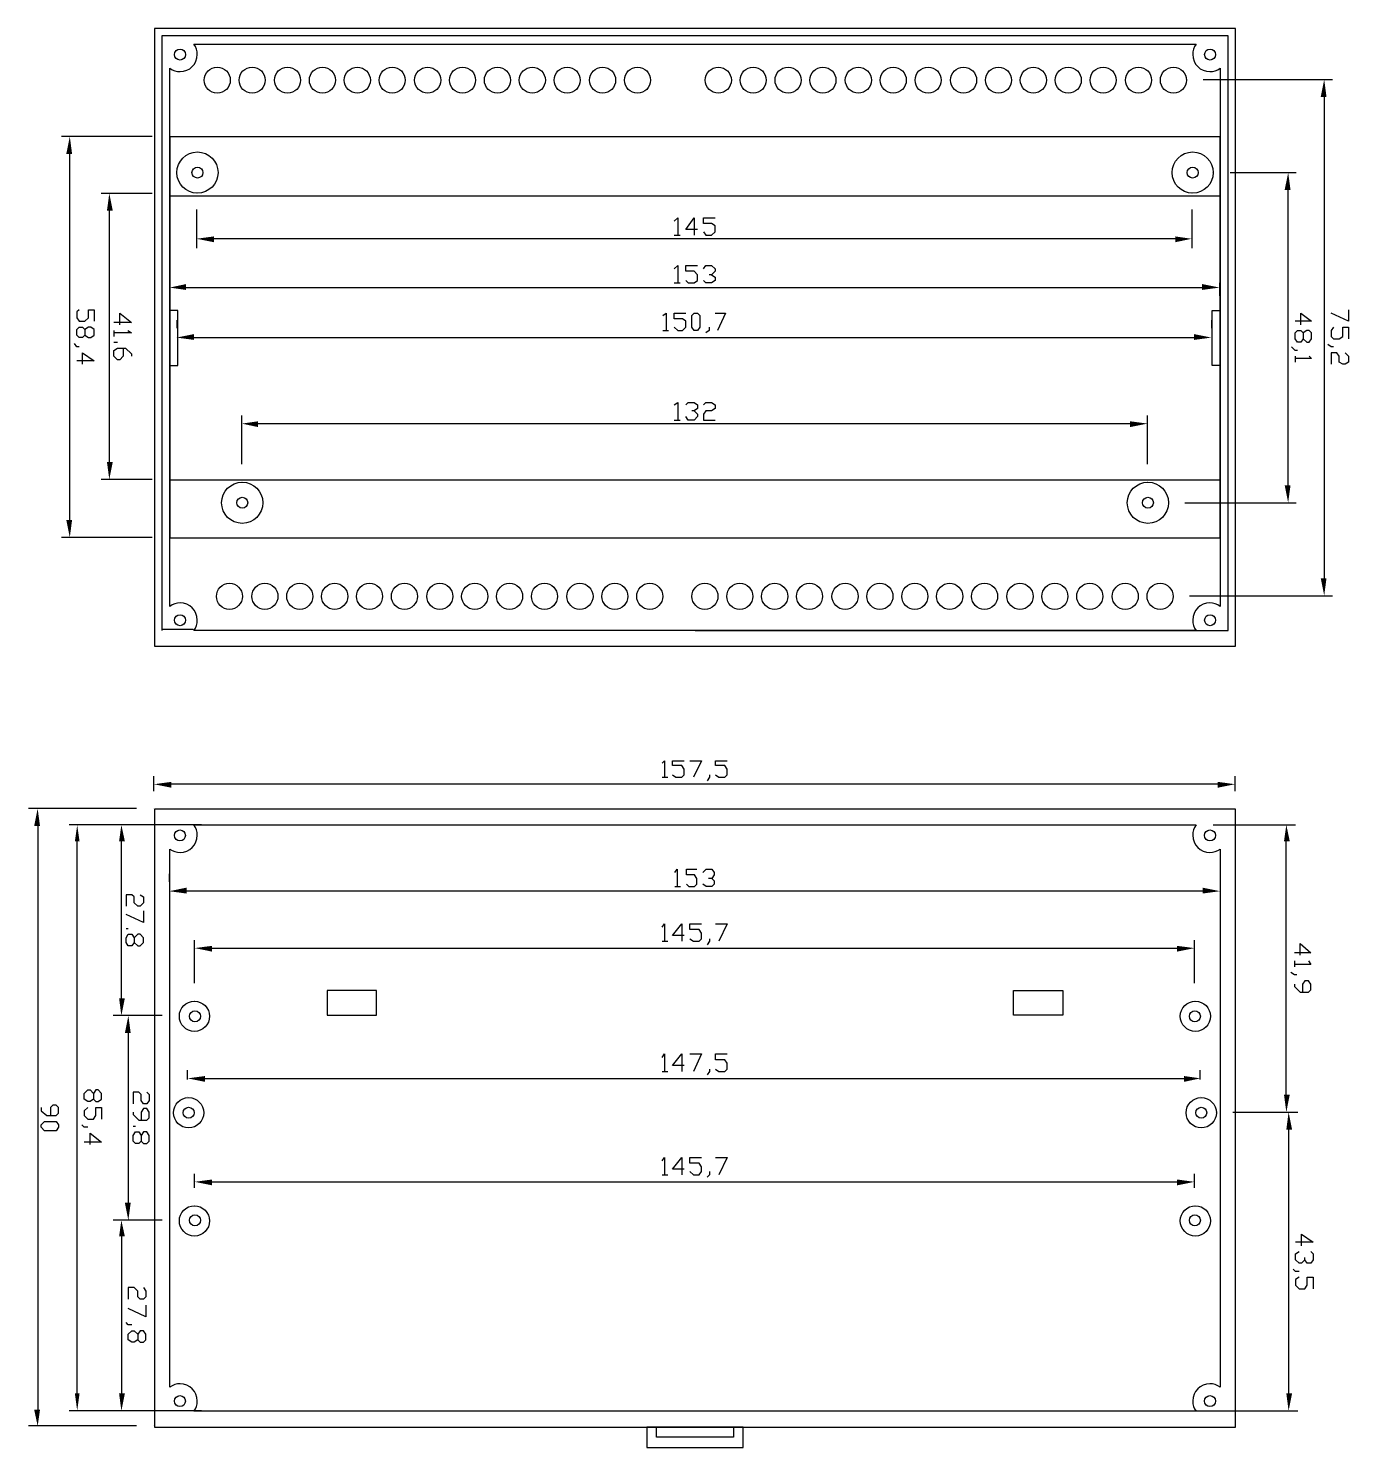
# Model space of a CAD drawing. Extents: x 8 to 205, y -67 to 346.
# Drawn here: x 8.4 to 200.7, y -66.9 to 139.8 of the extents above; entities that cross this region are included whole.
import ezdxf

# ---------------------------------------------------------------- set-up
doc = ezdxf.new("R2010")
doc.units = 0
doc.header["$MEASUREMENT"] = 0
doc.layers.add('LIVELLO_1', color=160, linetype='Continuous')

# ---------------------------------------------------------------- blocks, each defined once
blk = doc.blocks.new('AI9-BLK3')
at = {"layer": 'LIVELLO_1'}
for points in [[(91.74, -11.45), (90.9, -11.45), (91.41, -8.91)], [(-90.97, -19.74), (-91.81, -19.74), (-91.3, -17.2)], [(86.5, -24.99), (85.65, -24.99), (86.16, -22.45)], [(-85.04, -28.04), (-85.89, -28.04), (-85.55, -25.5)], [(-70.31, -31.77), (-70.31, -32.61), (-72.85, -32.11)], [(69.73, -31.77), (69.73, -32.61), (72.1, -32.11)], [(-74.37, -38.71), (-74.37, -39.56), (-76.74, -39.22)], [(73.63, -38.71), (73.63, -39.56), (76.17, -39.22)], [(-73.19, -45.99), (-73.19, -46.84), (-75.73, -46.5)], [(72.44, -45.99), (72.44, -46.84), (74.98, -46.5)], [(-63.87, -58.69), (-63.87, -59.54), (-66.24, -59.03)], [(63.13, -58.69), (63.13, -59.54), (65.67, -59.03)], [(-85.04, -64.62), (-85.89, -64.62), (-85.55, -67.16)], [(86.5, -68), (85.65, -68), (86.16, -70.54)], [(-90.97, -73.08), (-91.81, -73.08), (-91.3, -75.62)], [(91.74, -81.55), (90.9, -81.55), (91.41, -84.09)], [(-76.5, -111.21), (-76.5, -112.06), (-79.04, -111.55)], [(75.9, -111.21), (75.9, -112.06), (78.44, -111.55)], [(-95.64, -117.64), (-96.49, -117.64), (-95.98, -115.11)], [(-89.88, -119.85), (-90.56, -119.85), (-90.22, -117.48)], [(-83.28, -119.85), (-84.12, -119.85), (-83.79, -117.48)], [(86.39, -119.85), (85.55, -119.85), (85.89, -117.48)], [(-74.3, -126.62), (-74.3, -127.47), (-76.84, -127.13)], [(73.69, -126.62), (73.69, -127.47), (76.23, -127.13)], [(-70.58, -135.09), (-70.58, -135.93), (-73.12, -135.42)], [(69.97, -135.09), (69.97, -135.93), (72.51, -135.42)], [(-83.28, -142.71), (-84.12, -142.71), (-83.79, -145.25)], [(-82.43, -147.79), (-83.28, -147.79), (-82.77, -145.25)], [(-71.59, -154.05), (-71.59, -154.9), (-74.13, -154.39)], [(70.98, -154.05), (70.98, -154.9), (73.36, -154.39)], [(86.39, -156.76), (85.55, -156.76), (85.89, -159.3)], [(86.73, -161.84), (85.89, -161.84), (86.22, -159.3)], [(-70.58, -169.12), (-70.58, -169.97), (-73.12, -169.46)], [(69.97, -169.12), (69.97, -169.97), (72.51, -169.46)], [(-82.43, -172.51), (-83.28, -172.51), (-82.77, -175.05)], [(-83.28, -177.42), (-84.12, -177.42), (-83.79, -175.05)], [(-89.88, -200.28), (-90.56, -200.28), (-90.22, -202.82)], [(-83.28, -200.28), (-84.12, -200.28), (-83.79, -202.82)], [(86.73, -200.28), (85.89, -200.28), (86.22, -202.82)], [(-95.64, -202.65), (-96.49, -202.65), (-95.98, -205.02)]]:
    blk.add_hatch(color=7, dxfattribs=at).paths.add_polyline_path(points)
blk = doc.blocks.new('AI9-BLK2')
at = {"layer": 'LIVELLO_1', "color": 7}
for p, q in [((-74.2, -2.23), (71.78, -2.23)), ((-77.7, -84.11), (-77.7, -5.73)), ((75.28, -5.73), (75.28, -84.11)), ((70.28, -7.37), (70.28, -7.37)), ((72.82, -7.37), (91.62, -7.37)), ((90.43, -9.91), (90.43, -80.01)), ((-80.26, -15.67), (-93.47, -15.67)), ((-92.28, -15.67), (-92.28, -15.67)), ((-77.72, -15.67), (-77.72, -15.67)), ((-92.28, -71.55), (-92.28, -18.21)), ((74.17, -20.91), (74.17, -20.91)), ((76.71, -20.91), (86.37, -20.91)), ((85.18, -20.91), (85.18, -20.91)), ((-80.26, -23.96), (-87.71, -23.96)), ((-77.72, -23.96), (-77.72, -23.96)), ((-77.7, -44.92), (-77.7, -24.32)), ((-73.82, -23.96), (-73.82, -23.96)), ((71.13, -23.96), (71.13, -23.96)), ((85.18, -66.47), (85.18, -23.45)), ((-86.52, -26.5), (-86.52, -63.08)), ((-73.82, -26.33), (-73.82, -31.92)), ((71.13, -26.33), (71.13, -31.92)), ((-73.82, -30.57), (-73.82, -30.57)), ((68.76, -30.57), (-71.28, -30.57)), ((-4.23, -30.06), (-3.38, -30.06)), ((-77.72, -34.46), (-77.72, -34.46)), ((75.19, -34.46), (75.19, -34.46)), ((-77.72, -37), (-77.72, -38.86)), ((-4.23, -37), (-3.38, -37)), ((75.19, -37), (75.19, -38.86)), ((-75.35, -37.68), (72.65, -37.68)), ((75.19, -37.68), (75.19, -37.68)), ((-76.7, -42.42), (-76.7, -43.61)), ((74.01, -42.42), (74.01, -43.61)), ((-85.85, -43.94), (-85.85, -44.79)), ((-76.7, -44.96), (-76.7, -44.96)), ((-74.16, -44.96), (71.47, -44.96)), ((-5.92, -43.94), (-5.07, -43.94)), ((74.01, -44.96), (74.01, -44.96)), ((-85.85, -45.64), (-85.34, -45.64)), ((86.2, -47.67), (86.2, -48.52)), ((-67.22, -63.42), (-67.22, -56.31)), ((-64.85, -57.49), (62.15, -57.49)), ((-4.23, -56.98), (-3.38, -56.98)), ((64.69, -63.42), (64.69, -56.31)), ((64.69, -57.49), (64.69, -57.49)), ((-80.26, -65.62), (-87.71, -65.62)), ((-86.52, -65.62), (-86.52, -65.62)), ((-77.72, -65.62), (-77.72, -65.62)), ((-67.22, -65.96), (-67.22, -65.96)), ((64.69, -65.96), (64.69, -65.96)), ((67.74, -69.01), (67.74, -69.01)), ((70.11, -69.01), (86.37, -69.01)), ((-80.26, -74.09), (-93.47, -74.09)), ((-77.72, -74.09), (-77.72, -74.09)), ((68.25, -82.55), (68.25, -82.55)), ((70.79, -82.55), (91.62, -82.55)), ((90.43, -82.55), (90.43, -82.55)), ((-74.33, -87.46), (-78.9, -87.46)), ((71.78, -87.61), (-74.2, -87.61)), ((-80.02, -111.03), (-80.02, -108.82)), ((-6.02, -108.99), (-5.17, -108.99)), ((77.46, -111.03), (77.46, -108.82)), ((-80.02, -110.01), (-80.02, -110.01)), ((74.92, -110.01), (-77.48, -110.01)), ((-82.56, -113.57), (-98.31, -113.57)), ((-80.02, -113.57), (-80.02, -113.57)), ((-80.02, -113.57), (-80.02, -113.57)), ((77.46, -113.57), (77.46, -113.57)), ((-96.95, -116.11), (-96.95, -201.11)), ((-73.08, -115.94), (-92.38, -115.94)), ((-91.2, -115.94), (-91.2, -115.94)), ((-82.56, -115.94), (-85.95, -115.94)), ((-84.76, -115.94), (-84.76, -115.94)), ((-80.02, -115.94), (-80.02, -115.94)), ((-74.2, -115.95), (71.78, -115.95)), ((-70.54, -115.94), (-70.54, -115.94)), ((71.7, -115.94), (71.7, -115.94)), ((74.24, -115.94), (86.27, -115.94)), ((84.91, -115.94), (84.91, -115.94)), ((-91.2, -198.74), (-91.2, -118.31)), ((-84.76, -141.17), (-84.76, -118.31)), ((-77.7, -197.83), (-77.7, -119.45)), ((75.28, -119.45), (75.28, -197.83)), ((84.91, -155.22), (84.91, -118.31)), ((-77.82, -123.05), (-77.82, -124.23)), ((75.26, -123.05), (75.26, -124.23)), ((-77.82, -125.59), (-77.82, -125.59)), ((72.72, -125.59), (-75.28, -125.59)), ((-4.16, -124.91), (-3.31, -124.91)), ((75.26, -125.59), (75.26, -125.59)), ((-84.08, -131.01), (-83.75, -131.01)), ((-74.09, -138.97), (-74.09, -132.7)), ((-71.55, -133.89), (68.99, -133.89)), ((-6.02, -132.87), (-5.17, -132.87)), ((71.53, -138.97), (71.53, -132.7)), ((71.53, -133.89), (71.53, -133.89)), ((86.1, -135.75), (86.1, -136.59)), ((-74.09, -141.51), (-74.09, -141.51)), ((71.53, -141.51), (71.53, -141.51)), ((-82.56, -143.71), (-85.95, -143.71)), ((-78.83, -143.71), (-84.93, -143.71)), ((-80.02, -143.71), (-80.02, -143.71)), ((-76.29, -143.71), (-76.29, -143.71)), ((-83.75, -146.25), (-83.75, -170.97)), ((-75.11, -153.02), (-75.11, -151.67)), ((-72.57, -152.85), (70.01, -152.85)), ((-6.02, -151.83), (-5.17, -151.83)), ((72.38, -153.02), (72.38, -151.67)), ((72.38, -152.85), (72.38, -152.85)), ((-75.11, -155.56), (-75.11, -155.56)), ((72.38, -155.56), (72.38, -155.56)), ((74.58, -157.76), (74.58, -157.76)), ((77.12, -157.76), (86.27, -157.76)), ((77.46, -157.76), (77.46, -157.76)), ((80, -157.76), (86.6, -157.76)), ((-83.07, -159.79), (-82.73, -159.79)), ((85.25, -160.3), (85.25, -198.74)), ((-74.09, -168.77), (-74.09, -166.74)), ((-6.02, -166.91), (-5.17, -166.91)), ((71.53, -168.77), (71.53, -166.74)), ((-71.55, -167.92), (68.99, -167.92)), ((71.53, -167.92), (71.53, -167.92)), ((-74.09, -171.31), (-74.09, -171.31)), ((71.53, -171.31), (71.53, -171.31)), ((-82.56, -173.51), (-85.95, -173.51)), ((-78.83, -173.51), (-84.93, -173.51)), ((-83.75, -173.51), (-83.75, -173.51)), ((-80.02, -173.51), (-80.02, -173.51)), ((-76.29, -173.51), (-76.29, -173.51)), ((-84.76, -175.88), (-84.76, -198.74)), ((-73.08, -201.28), (-92.38, -201.28)), ((-82.56, -201.28), (-85.95, -201.28)), ((-84.76, -201.28), (-84.76, -201.28)), ((-80.02, -201.28), (-80.02, -201.28)), ((71.78, -201.33), (-74.2, -201.33)), ((-70.54, -201.28), (-70.54, -201.28)), ((66.79, -201.28), (66.79, -201.28)), ((69.33, -201.28), (86.6, -201.28)), ((85.25, -201.28), (85.25, -201.28)), ((-82.56, -203.48), (-98.31, -203.48)), ((-96.95, -203.48), (-96.95, -203.48)), ((-80.02, -203.48), (-80.02, -203.48))]:
    blk.add_line(p, q, dxfattribs=at)
for points in [[(-79.95, -89.91), (77.53, -89.91), (77.53, 0.07), (-79.95, 0.07)], [(-77.7, -74.11), (75.28, -74.11), (75.28, -15.73), (-77.7, -15.73)], [(-77.7, -24.32), (75.28, -24.32), (75.28, -65.71), (-77.7, -65.71)], [(-1.35, -43.94), (-1.69, -43.44), (-1.69, -41.74), (-1.35, -41.4), (-0.84, -41.4), (-0.5, -41.74), (-0.5, -43.44), (-0.84, -43.94)], [(-79.95, -203.63), (77.53, -203.63), (77.53, -113.65), (-79.95, -113.65)], [(-54.8, -143.65), (-47.61, -143.65), (-47.61, -140.05), (-54.8, -140.05)], [(52.38, -143.65), (45.18, -143.65), (45.18, -140.05), (52.38, -140.05)], [(-96.45, -159.62), (-95.94, -159.12), (-94.24, -159.12), (-93.91, -159.62), (-93.91, -159.96), (-94.24, -160.47), (-95.94, -160.47), (-96.45, -159.96)]]:
    blk.add_lwpolyline(points, close=True, dxfattribs=at)
for points in [[(-1.21, -87.61), (76.43, -87.61), (76.43, -1.03), (-78.85, -1.03), (-78.85, -87.61)], [(-4.23, -28.03), (-3.72, -27.52), (-3.72, -30.06)], [(-0.84, -29.21), (-2.53, -29.21), (-1.35, -27.52), (-1.35, -30.06)], [(0.01, -29.55), (0.35, -30.06), (1.19, -30.06), (1.7, -29.55), (1.7, -28.7), (1.19, -28.37), (0.01, -28.37), (0.01, -27.52), (1.7, -27.52)], [(-4.23, -34.97), (-3.72, -34.46), (-3.72, -37)], [(-2.53, -36.66), (-2.19, -37), (-1.35, -37), (-0.84, -36.66), (-0.84, -35.82), (-1.35, -35.31), (-2.53, -35.31), (-2.53, -34.46), (-0.84, -34.46)], [(0.01, -34.97), (0.35, -34.46), (1.19, -34.46), (1.7, -34.97), (1.7, -35.31), (1.19, -35.82), (0.85, -35.82)], [(1.19, -35.82), (1.7, -36.15), (1.7, -36.66), (1.19, -37), (0.35, -37), (0.01, -36.66)], [(-90.93, -40.9), (-91.26, -41.23), (-91.26, -42.08), (-90.93, -42.59), (-90.08, -42.59), (-89.57, -42.08), (-89.57, -40.9), (-88.72, -40.9), (-88.72, -42.59)], [(-77.7, -45.02), (-77.7, -49.02), (-76.55, -49.02), (-76.55, -41.02), (-77.7, -41.02)], [(75.28, -45.02), (75.28, -49.02), (74.13, -49.02), (74.13, -41.02), (75.28, -41.02)], [(93.99, -40.9), (93.99, -42.59), (91.45, -41.4)], [(-85, -43.1), (-85, -41.4), (-83.31, -42.76), (-85.85, -42.76)], [(-5.92, -41.74), (-5.41, -41.4), (-5.41, -43.94)], [(-4.23, -43.44), (-3.72, -43.94), (-3.04, -43.94), (-2.53, -43.44), (-2.53, -42.59), (-3.04, -42.25), (-4.23, -42.25), (-4.23, -41.4), (-2.53, -41.4)], [(1.7, -41.4), (3.22, -41.4), (2.04, -43.94)], [(87.04, -43.1), (87.04, -41.4), (88.57, -42.59), (86.2, -42.59)], [(-91.26, -43.77), (-90.93, -43.44), (-90.42, -43.44), (-90.08, -43.77), (-90.08, -44.62), (-89.57, -44.96), (-89.23, -44.96), (-88.72, -44.62), (-88.72, -43.77), (-89.23, -43.44), (-89.57, -43.44), (-90.08, -43.77)], [(-90.08, -44.62), (-90.42, -44.96), (-90.93, -44.96), (-91.26, -44.62), (-91.26, -43.77)], [(-83.81, -43.94), (-83.31, -44.28), (-85.85, -44.28)], [(0.85, -43.44), (0.85, -43.94), (0.35, -44.28)], [(86.2, -44.28), (86.54, -43.94), (87.04, -43.94), (87.38, -44.28), (87.38, -45.13), (87.89, -45.64), (88.23, -45.64), (88.57, -45.13), (88.57, -44.28), (88.23, -43.94), (87.89, -43.94), (87.38, -44.28)], [(87.38, -45.13), (87.04, -45.64), (86.54, -45.64), (86.2, -45.13), (86.2, -44.28)], [(91.78, -43.44), (91.45, -43.94), (91.45, -44.79), (91.78, -45.13), (92.63, -45.13), (93.14, -44.79), (93.14, -43.44), (93.99, -43.44), (93.99, -45.13)], [(-90.93, -46.31), (-91.26, -46.31), (-91.6, -45.81)], [(-90.42, -48.85), (-90.42, -47.16), (-88.72, -48.35), (-91.26, -48.35)], [(-84.49, -46.48), (-84.49, -47.67), (-85, -48.18), (-85.34, -48.18), (-85.85, -47.67), (-85.85, -46.82), (-85.34, -46.48), (-84.15, -46.48), (-83.31, -47.33), (-83.31, -47.67)], [(86.54, -46.82), (86.2, -46.82), (85.69, -46.31)], [(91.78, -46.31), (91.45, -46.31), (90.94, -45.98)], [(93.48, -47.16), (93.99, -47.67), (93.99, -48.52), (93.48, -48.85), (93.14, -48.85), (92.63, -48.52), (92.63, -47.67), (92.29, -47.16), (91.45, -47.16), (91.45, -48.85)], [(88.23, -47.67), (88.57, -48.01), (86.2, -48.01)], [(-4.23, -54.78), (-3.72, -54.44), (-3.72, -56.98)], [(-2.53, -54.78), (-2.19, -54.44), (-1.35, -54.44), (-0.84, -54.78), (-0.84, -55.29), (-1.35, -55.63), (-1.69, -55.63)], [(-1.35, -55.63), (-0.84, -56.14), (-0.84, -56.47), (-1.35, -56.98), (-2.19, -56.98), (-2.53, -56.47)], [(0.01, -54.78), (0.35, -54.44), (1.19, -54.44), (1.7, -54.78), (1.7, -55.29), (1.19, -55.63), (0.35, -55.63), (0.01, -56.14), (0.01, -56.98), (1.7, -56.98)], [(-6.02, -106.96), (-5.68, -106.62), (-5.68, -108.99)], [(-4.5, -108.66), (-3.99, -108.99), (-3.14, -108.99), (-2.8, -108.66), (-2.8, -107.81), (-3.14, -107.3), (-4.5, -107.3), (-4.5, -106.62), (-2.8, -106.62)], [(-1.96, -106.62), (-0.26, -106.62), (-1.45, -108.99)], [(1.77, -108.66), (2.28, -108.99), (3.12, -108.99), (3.46, -108.66), (3.46, -107.81), (3.12, -107.3), (1.77, -107.3), (1.77, -106.62), (3.46, -106.62)], [(0.92, -108.66), (0.92, -108.99), (0.58, -109.5)], [(-4.16, -122.88), (-3.82, -122.37), (-3.82, -124.91)], [(-2.47, -124.57), (-2.13, -124.91), (-1.28, -124.91), (-0.94, -124.57), (-0.94, -123.73), (-1.28, -123.22), (-2.47, -123.22), (-2.47, -122.37), (-0.94, -122.37)], [(-0.09, -122.88), (0.41, -122.37), (1.26, -122.37), (1.6, -122.88), (1.6, -123.22), (1.26, -123.73), (0.75, -123.73)], [(1.26, -123.73), (1.6, -124.06), (1.6, -124.57), (1.26, -124.91), (0.41, -124.91), (-0.09, -124.57)], [(-82.05, -126.1), (-81.54, -126.43), (-81.54, -127.28), (-82.05, -127.79), (-82.39, -127.79), (-82.9, -127.28), (-82.9, -126.43), (-83.24, -126.1), (-84.08, -126.1), (-84.08, -127.79)], [(-81.54, -128.47), (-81.54, -130.16), (-84.08, -128.97)], [(-84.08, -132.36), (-83.75, -131.85), (-83.24, -131.85), (-82.9, -132.36), (-82.9, -133.04), (-82.39, -133.55), (-82.05, -133.55), (-81.54, -133.04), (-81.54, -132.36), (-82.05, -131.85), (-82.39, -131.85), (-82.9, -132.36)], [(-6.02, -130.84), (-5.68, -130.33), (-5.68, -132.87)], [(-2.8, -132.02), (-4.5, -132.02), (-3.14, -130.33), (-3.14, -132.87)], [(-1.96, -132.53), (-1.45, -132.87), (-0.6, -132.87), (-0.26, -132.53), (-0.26, -131.68), (-0.6, -131.18), (-1.96, -131.18), (-1.96, -130.33), (-0.26, -130.33)], [(1.77, -130.33), (3.46, -130.33), (2.28, -132.87)], [(-82.9, -133.04), (-83.24, -133.55), (-83.75, -133.55), (-84.08, -133.04), (-84.08, -132.36)], [(0.92, -132.53), (0.92, -132.87), (0.58, -133.38)], [(86.94, -134.9), (86.94, -133.21), (88.47, -134.56), (86.1, -134.56)], [(88.13, -135.75), (88.47, -136.26), (86.1, -136.26)], [(86.43, -137.78), (86.1, -137.78), (85.59, -137.44)], [(86.1, -139.13), (86.1, -139.47), (86.94, -140.32), (88.13, -140.32), (88.47, -139.98), (88.47, -139.13), (88.13, -138.63), (87.62, -138.63), (87.28, -139.13), (87.28, -140.32)], [(-6.02, -149.8), (-5.68, -149.29), (-5.68, -151.83)], [(-2.8, -150.99), (-4.5, -150.99), (-3.14, -149.29), (-3.14, -151.83)], [(-1.96, -149.29), (-0.26, -149.29), (-1.45, -151.83)], [(1.77, -151.5), (2.28, -151.83), (3.12, -151.83), (3.46, -151.5), (3.46, -150.65), (3.12, -150.14), (1.77, -150.14), (1.77, -149.29), (3.46, -149.29)], [(0.92, -151.5), (0.92, -151.83), (0.58, -152.34)], [(-90.18, -155.05), (-89.67, -154.54), (-89.33, -154.54), (-88.83, -155.05), (-88.83, -155.9), (-88.49, -156.24), (-88.15, -156.24), (-87.64, -155.9), (-87.64, -155.05), (-88.15, -154.54), (-88.49, -154.54), (-88.83, -155.05)], [(-81.04, -154.88), (-80.7, -155.22), (-80.7, -156.07), (-81.04, -156.58), (-81.54, -156.58), (-81.88, -156.07), (-81.88, -155.22), (-82.22, -154.88), (-83.07, -154.88), (-83.07, -156.58)], [(-96.45, -157.08), (-96.45, -157.59), (-95.6, -158.27), (-94.24, -158.27), (-93.91, -157.93), (-93.91, -157.08), (-94.24, -156.75), (-94.75, -156.75), (-95.09, -157.08), (-95.09, -158.27)], [(-88.83, -155.9), (-89.33, -156.24), (-89.67, -156.24), (-90.18, -155.9), (-90.18, -155.05)], [(-89.67, -157.08), (-90.18, -157.59), (-90.18, -158.27), (-89.67, -158.78), (-88.83, -158.78), (-88.49, -158.27), (-88.49, -157.08), (-87.64, -157.08), (-87.64, -158.78)], [(-83.07, -157.76), (-83.07, -158.1), (-82.22, -158.95), (-81.04, -158.95), (-80.7, -158.61), (-80.7, -157.76), (-81.04, -157.25), (-81.54, -157.25), (-81.88, -157.76), (-81.88, -158.95)], [(-89.67, -159.96), (-90.18, -159.96), (-90.52, -159.62)], [(-89.33, -162.5), (-89.33, -160.81), (-87.64, -162.16), (-90.18, -162.16)], [(-83.07, -161.15), (-82.73, -160.64), (-82.22, -160.64), (-81.88, -161.15), (-81.88, -161.99), (-81.54, -162.33), (-81.04, -162.33), (-80.7, -161.99), (-80.7, -161.15), (-81.04, -160.64), (-81.54, -160.64), (-81.88, -161.15)], [(-81.88, -161.99), (-82.22, -162.33), (-82.73, -162.33), (-83.07, -161.99), (-83.07, -161.15)], [(-6.02, -164.87), (-5.68, -164.37), (-5.68, -166.91)], [(-2.8, -166.06), (-4.5, -166.06), (-3.14, -164.37), (-3.14, -166.91)], [(-1.96, -166.4), (-1.45, -166.91), (-0.6, -166.91), (-0.26, -166.4), (-0.26, -165.72), (-0.6, -165.21), (-1.96, -165.21), (-1.96, -164.37), (-0.26, -164.37)], [(1.77, -164.37), (3.46, -164.37), (2.28, -166.91)], [(0.92, -166.4), (0.92, -166.91), (0.58, -167.24)], [(87.11, -177.23), (87.11, -175.54), (88.81, -176.73), (86.27, -176.73)], [(87.62, -179.27), (87.11, -179.77), (86.77, -179.77), (86.27, -179.27), (86.27, -178.42), (86.77, -178.08)], [(88.47, -178.08), (88.81, -178.42), (88.81, -179.27), (88.47, -179.77), (87.96, -179.77), (87.62, -179.27), (87.62, -178.93)], [(86.77, -180.96), (86.27, -180.96), (85.93, -180.62)], [(86.77, -181.81), (86.27, -182.15), (86.27, -182.99), (86.77, -183.5), (87.62, -183.5), (87.96, -182.99), (87.96, -181.81), (88.81, -181.81), (88.81, -183.5)], [(-81.54, -183.33), (-81.21, -183.84), (-81.21, -184.69), (-81.54, -185.02), (-82.05, -185.02), (-82.39, -184.69), (-82.39, -183.84), (-82.9, -183.33), (-83.75, -183.33), (-83.75, -185.02)], [(-81.21, -185.87), (-81.21, -187.56), (-83.75, -186.38)], [(-83.24, -188.75), (-83.75, -188.75), (-84.08, -188.41)], [(-83.75, -190.1), (-83.24, -189.6), (-82.9, -189.6), (-82.39, -190.1), (-82.39, -190.95), (-82.05, -191.29), (-81.54, -191.29), (-81.21, -190.95), (-81.21, -190.1), (-81.54, -189.6), (-82.05, -189.6), (-82.39, -190.1)], [(-82.39, -190.95), (-82.9, -191.29), (-83.24, -191.29), (-83.75, -190.95), (-83.75, -190.1)], [(5.79, -203.63), (4.39, -203.63), (4.39, -205.13), (-6.81, -205.13), (-6.81, -203.63), (-8.21, -203.63), (-8.21, -206.63), (5.79, -206.63), (5.79, -203.63), (-8.21, -203.63)]]:
    blk.add_lwpolyline(points, dxfattribs=at)
for points, knots in [([(-77.7, -5.73), (-77.27, -6.05), (-76.74, -6.23), (-76.2, -6.23), (-74.82, -6.23), (-73.7, -5.11), (-73.7, -3.73), (-73.7, -3.19), (-73.88, -2.66), (-74.2, -2.23)], [0, 0, 0, 0, 1, 1, 1, 2, 2, 2, 3, 3, 3, 3]), ([(-76.22, -4.54), (-75.78, -4.54), (-75.42, -4.18), (-75.42, -3.74), (-75.42, -3.3), (-75.78, -2.94), (-76.22, -2.94), (-76.66, -2.94), (-77.02, -3.3), (-77.02, -3.74), (-77.02, -4.18), (-76.66, -4.54), (-76.22, -4.54)], [0, 0, 0, 0, 1, 1, 1, 2, 2, 2, 3, 3, 3, 4, 4, 4, 4]), ([(71.78, -2.23), (71.45, -2.66), (71.28, -3.19), (71.28, -3.73), (71.28, -5.11), (72.4, -6.23), (73.78, -6.23), (74.32, -6.23), (74.85, -6.05), (75.28, -5.73)], [0, 0, 0, 0, 1, 1, 1, 2, 2, 2, 3, 3, 3, 3]), ([(73.81, -4.54), (74.25, -4.54), (74.61, -4.18), (74.61, -3.74), (74.61, -3.3), (74.25, -2.94), (73.81, -2.94), (73.37, -2.94), (73.01, -3.3), (73.01, -3.74), (73.01, -4.18), (73.37, -4.54), (73.81, -4.54)], [0, 0, 0, 0, 1, 1, 1, 2, 2, 2, 3, 3, 3, 4, 4, 4, 4]), ([(-70.8, -9.37), (-69.75, -9.37), (-68.9, -8.52), (-68.9, -7.47), (-68.9, -6.42), (-69.75, -5.57), (-70.8, -5.57), (-71.85, -5.57), (-72.7, -6.42), (-72.7, -7.47), (-72.7, -8.52), (-71.85, -9.37), (-70.8, -9.37)], [0, 0, 0, 0, 1, 1, 1, 2, 2, 2, 3, 3, 3, 4, 4, 4, 4]), ([(-65.72, -9.37), (-64.67, -9.37), (-63.82, -8.52), (-63.82, -7.47), (-63.82, -6.42), (-64.67, -5.57), (-65.72, -5.57), (-66.77, -5.57), (-67.62, -6.42), (-67.62, -7.47), (-67.62, -8.52), (-66.77, -9.37), (-65.72, -9.37)], [0, 0, 0, 0, 1, 1, 1, 2, 2, 2, 3, 3, 3, 4, 4, 4, 4]), ([(-60.56, -9.37), (-59.51, -9.37), (-58.66, -8.52), (-58.66, -7.47), (-58.66, -6.42), (-59.51, -5.57), (-60.56, -5.57), (-61.61, -5.57), (-62.46, -6.42), (-62.46, -7.47), (-62.46, -8.52), (-61.61, -9.37), (-60.56, -9.37)], [0, 0, 0, 0, 1, 1, 1, 2, 2, 2, 3, 3, 3, 4, 4, 4, 4]), ([(-55.48, -9.37), (-54.43, -9.37), (-53.58, -8.52), (-53.58, -7.47), (-53.58, -6.42), (-54.43, -5.57), (-55.48, -5.57), (-56.53, -5.57), (-57.38, -6.42), (-57.38, -7.47), (-57.38, -8.52), (-56.53, -9.37), (-55.48, -9.37)], [0, 0, 0, 0, 1, 1, 1, 2, 2, 2, 3, 3, 3, 4, 4, 4, 4]), ([(-50.4, -9.37), (-49.35, -9.37), (-48.5, -8.52), (-48.5, -7.47), (-48.5, -6.42), (-49.35, -5.57), (-50.4, -5.57), (-51.45, -5.57), (-52.3, -6.42), (-52.3, -7.47), (-52.3, -8.52), (-51.45, -9.37), (-50.4, -9.37)], [0, 0, 0, 0, 1, 1, 1, 2, 2, 2, 3, 3, 3, 4, 4, 4, 4]), ([(-45.32, -9.37), (-44.27, -9.37), (-43.42, -8.52), (-43.42, -7.47), (-43.42, -6.42), (-44.27, -5.57), (-45.32, -5.57), (-46.37, -5.57), (-47.22, -6.42), (-47.22, -7.47), (-47.22, -8.52), (-46.37, -9.37), (-45.32, -9.37)], [0, 0, 0, 0, 1, 1, 1, 2, 2, 2, 3, 3, 3, 4, 4, 4, 4]), ([(-40.15, -9.37), (-39.11, -9.37), (-38.25, -8.52), (-38.25, -7.47), (-38.25, -6.42), (-39.11, -5.57), (-40.15, -5.57), (-41.2, -5.57), (-42.05, -6.42), (-42.05, -7.47), (-42.05, -8.52), (-41.2, -9.37), (-40.15, -9.37)], [0, 0, 0, 0, 1, 1, 1, 2, 2, 2, 3, 3, 3, 4, 4, 4, 4]), ([(-35.07, -9.37), (-34.03, -9.37), (-33.17, -8.52), (-33.17, -7.47), (-33.17, -6.42), (-34.03, -5.57), (-35.07, -5.57), (-36.12, -5.57), (-36.97, -6.42), (-36.97, -7.47), (-36.97, -8.52), (-36.12, -9.37), (-35.07, -9.37)], [0, 0, 0, 0, 1, 1, 1, 2, 2, 2, 3, 3, 3, 4, 4, 4, 4]), ([(-29.99, -9.37), (-28.95, -9.37), (-28.09, -8.52), (-28.09, -7.47), (-28.09, -6.42), (-28.95, -5.57), (-29.99, -5.57), (-31.04, -5.57), (-31.89, -6.42), (-31.89, -7.47), (-31.89, -8.52), (-31.04, -9.37), (-29.99, -9.37)], [0, 0, 0, 0, 1, 1, 1, 2, 2, 2, 3, 3, 3, 4, 4, 4, 4]), ([(-24.91, -9.37), (-23.87, -9.37), (-23.01, -8.52), (-23.01, -7.47), (-23.01, -6.42), (-23.87, -5.57), (-24.91, -5.57), (-25.96, -5.57), (-26.81, -6.42), (-26.81, -7.47), (-26.81, -8.52), (-25.96, -9.37), (-24.91, -9.37)], [0, 0, 0, 0, 1, 1, 1, 2, 2, 2, 3, 3, 3, 4, 4, 4, 4]), ([(-19.83, -9.37), (-18.79, -9.37), (-17.93, -8.52), (-17.93, -7.47), (-17.93, -6.42), (-18.79, -5.57), (-19.83, -5.57), (-20.88, -5.57), (-21.73, -6.42), (-21.73, -7.47), (-21.73, -8.52), (-20.88, -9.37), (-19.83, -9.37)], [0, 0, 0, 0, 1, 1, 1, 2, 2, 2, 3, 3, 3, 4, 4, 4, 4]), ([(-14.67, -9.37), (-13.62, -9.37), (-12.77, -8.52), (-12.77, -7.47), (-12.77, -6.42), (-13.62, -5.57), (-14.67, -5.57), (-15.72, -5.57), (-16.57, -6.42), (-16.57, -7.47), (-16.57, -8.52), (-15.72, -9.37), (-14.67, -9.37)], [0, 0, 0, 0, 1, 1, 1, 2, 2, 2, 3, 3, 3, 4, 4, 4, 4]), ([(-9.59, -9.37), (-8.54, -9.37), (-7.69, -8.52), (-7.69, -7.47), (-7.69, -6.42), (-8.54, -5.57), (-9.59, -5.57), (-10.64, -5.57), (-11.49, -6.42), (-11.49, -7.47), (-11.49, -8.52), (-10.64, -9.37), (-9.59, -9.37)], [0, 0, 0, 0, 1, 1, 1, 2, 2, 2, 3, 3, 3, 4, 4, 4, 4]), ([(2.18, -9.37), (3.23, -9.37), (4.08, -8.52), (4.08, -7.47), (4.08, -6.42), (3.23, -5.57), (2.18, -5.57), (1.13, -5.57), (0.28, -6.42), (0.28, -7.47), (0.28, -8.52), (1.13, -9.37), (2.18, -9.37)], [0, 0, 0, 0, 1, 1, 1, 2, 2, 2, 3, 3, 3, 4, 4, 4, 4]), ([(7.26, -9.37), (8.31, -9.37), (9.16, -8.52), (9.16, -7.47), (9.16, -6.42), (8.31, -5.57), (7.26, -5.57), (6.21, -5.57), (5.36, -6.42), (5.36, -7.47), (5.36, -8.52), (6.21, -9.37), (7.26, -9.37)], [0, 0, 0, 0, 1, 1, 1, 2, 2, 2, 3, 3, 3, 4, 4, 4, 4]), ([(12.34, -9.37), (13.39, -9.37), (14.24, -8.52), (14.24, -7.47), (14.24, -6.42), (13.39, -5.57), (12.34, -5.57), (11.29, -5.57), (10.44, -6.42), (10.44, -7.47), (10.44, -8.52), (11.29, -9.37), (12.34, -9.37)], [0, 0, 0, 0, 1, 1, 1, 2, 2, 2, 3, 3, 3, 4, 4, 4, 4]), ([(17.42, -9.37), (18.47, -9.37), (19.32, -8.52), (19.32, -7.47), (19.32, -6.42), (18.47, -5.57), (17.42, -5.57), (16.37, -5.57), (15.52, -6.42), (15.52, -7.47), (15.52, -8.52), (16.37, -9.37), (17.42, -9.37)], [0, 0, 0, 0, 1, 1, 1, 2, 2, 2, 3, 3, 3, 4, 4, 4, 4]), ([(22.58, -9.37), (23.63, -9.37), (24.48, -8.52), (24.48, -7.47), (24.48, -6.42), (23.63, -5.57), (22.58, -5.57), (21.54, -5.57), (20.68, -6.42), (20.68, -7.47), (20.68, -8.52), (21.54, -9.37), (22.58, -9.37)], [0, 0, 0, 0, 1, 1, 1, 2, 2, 2, 3, 3, 3, 4, 4, 4, 4]), ([(27.66, -9.37), (28.71, -9.37), (29.56, -8.52), (29.56, -7.47), (29.56, -6.42), (28.71, -5.57), (27.66, -5.57), (26.62, -5.57), (25.76, -6.42), (25.76, -7.47), (25.76, -8.52), (26.62, -9.37), (27.66, -9.37)], [0, 0, 0, 0, 1, 1, 1, 2, 2, 2, 3, 3, 3, 4, 4, 4, 4]), ([(32.74, -9.37), (33.79, -9.37), (34.64, -8.52), (34.64, -7.47), (34.64, -6.42), (33.79, -5.57), (32.74, -5.57), (31.7, -5.57), (30.84, -6.42), (30.84, -7.47), (30.84, -8.52), (31.7, -9.37), (32.74, -9.37)], [0, 0, 0, 0, 1, 1, 1, 2, 2, 2, 3, 3, 3, 4, 4, 4, 4]), ([(37.91, -9.37), (38.96, -9.37), (39.81, -8.52), (39.81, -7.47), (39.81, -6.42), (38.96, -5.57), (37.91, -5.57), (36.86, -5.57), (36.01, -6.42), (36.01, -7.47), (36.01, -8.52), (36.86, -9.37), (37.91, -9.37)], [0, 0, 0, 0, 1, 1, 1, 2, 2, 2, 3, 3, 3, 4, 4, 4, 4]), ([(42.99, -9.37), (44.04, -9.37), (44.89, -8.52), (44.89, -7.47), (44.89, -6.42), (44.04, -5.57), (42.99, -5.57), (41.94, -5.57), (41.09, -6.42), (41.09, -7.47), (41.09, -8.52), (41.94, -9.37), (42.99, -9.37)], [0, 0, 0, 0, 1, 1, 1, 2, 2, 2, 3, 3, 3, 4, 4, 4, 4]), ([(48.07, -9.37), (49.12, -9.37), (49.97, -8.52), (49.97, -7.47), (49.97, -6.42), (49.12, -5.57), (48.07, -5.57), (47.02, -5.57), (46.17, -6.42), (46.17, -7.47), (46.17, -8.52), (47.02, -9.37), (48.07, -9.37)], [0, 0, 0, 0, 1, 1, 1, 2, 2, 2, 3, 3, 3, 4, 4, 4, 4]), ([(53.15, -9.37), (54.2, -9.37), (55.05, -8.52), (55.05, -7.47), (55.05, -6.42), (54.2, -5.57), (53.15, -5.57), (52.1, -5.57), (51.25, -6.42), (51.25, -7.47), (51.25, -8.52), (52.1, -9.37), (53.15, -9.37)], [0, 0, 0, 0, 1, 1, 1, 2, 2, 2, 3, 3, 3, 4, 4, 4, 4]), ([(58.23, -9.37), (59.28, -9.37), (60.13, -8.52), (60.13, -7.47), (60.13, -6.42), (59.28, -5.57), (58.23, -5.57), (57.18, -5.57), (56.33, -6.42), (56.33, -7.47), (56.33, -8.52), (57.18, -9.37), (58.23, -9.37)], [0, 0, 0, 0, 1, 1, 1, 2, 2, 2, 3, 3, 3, 4, 4, 4, 4]), ([(63.39, -9.37), (64.44, -9.37), (65.29, -8.52), (65.29, -7.47), (65.29, -6.42), (64.44, -5.57), (63.39, -5.57), (62.34, -5.57), (61.49, -6.42), (61.49, -7.47), (61.49, -8.52), (62.34, -9.37), (63.39, -9.37)], [0, 0, 0, 0, 1, 1, 1, 2, 2, 2, 3, 3, 3, 4, 4, 4, 4]), ([(68.47, -9.37), (69.52, -9.37), (70.37, -8.52), (70.37, -7.47), (70.37, -6.42), (69.52, -5.57), (68.47, -5.57), (67.42, -5.57), (66.57, -6.42), (66.57, -7.47), (66.57, -8.52), (67.42, -9.37), (68.47, -9.37)], [0, 0, 0, 0, 1, 1, 1, 2, 2, 2, 3, 3, 3, 4, 4, 4, 4]), ([(-73.68, -23.93), (-72.03, -23.93), (-70.68, -22.58), (-70.68, -20.93), (-70.68, -19.27), (-72.03, -17.93), (-73.68, -17.93), (-75.34, -17.93), (-76.68, -19.27), (-76.68, -20.93), (-76.68, -22.58), (-75.34, -23.93), (-73.68, -23.93)], [0, 0, 0, 0, 1, 1, 1, 2, 2, 2, 3, 3, 3, 4, 4, 4, 4]), ([(71.27, -23.93), (72.92, -23.93), (74.27, -22.58), (74.27, -20.93), (74.27, -19.27), (72.92, -17.93), (71.27, -17.93), (69.61, -17.93), (68.27, -19.27), (68.27, -20.93), (68.27, -22.58), (69.61, -23.93), (71.27, -23.93)], [0, 0, 0, 0, 1, 1, 1, 2, 2, 2, 3, 3, 3, 4, 4, 4, 4]), ([(-73.68, -21.73), (-73.24, -21.73), (-72.88, -21.37), (-72.88, -20.93), (-72.88, -20.49), (-73.24, -20.13), (-73.68, -20.13), (-74.12, -20.13), (-74.48, -20.49), (-74.48, -20.93), (-74.48, -21.37), (-74.12, -21.73), (-73.68, -21.73)], [0, 0, 0, 0, 1, 1, 1, 2, 2, 2, 3, 3, 3, 4, 4, 4, 4]), ([(71.27, -21.73), (71.71, -21.73), (72.07, -21.37), (72.07, -20.93), (72.07, -20.49), (71.71, -20.13), (71.27, -20.13), (70.83, -20.13), (70.47, -20.49), (70.47, -20.93), (70.47, -21.37), (70.83, -21.73), (71.27, -21.73)], [0, 0, 0, 0, 1, 1, 1, 2, 2, 2, 3, 3, 3, 4, 4, 4, 4]), ([(-67.16, -72.02), (-65.51, -72.02), (-64.16, -70.68), (-64.16, -69.02), (-64.16, -67.36), (-65.51, -66.02), (-67.16, -66.02), (-68.82, -66.02), (-70.16, -67.36), (-70.16, -69.02), (-70.16, -70.68), (-68.82, -72.02), (-67.16, -72.02)], [0, 0, 0, 0, 1, 1, 1, 2, 2, 2, 3, 3, 3, 4, 4, 4, 4]), ([(64.75, -72.02), (66.4, -72.02), (67.75, -70.68), (67.75, -69.02), (67.75, -67.36), (66.4, -66.02), (64.75, -66.02), (63.09, -66.02), (61.75, -67.36), (61.75, -69.02), (61.75, -70.68), (63.09, -72.02), (64.75, -72.02)], [0, 0, 0, 0, 1, 1, 1, 2, 2, 2, 3, 3, 3, 4, 4, 4, 4]), ([(-67.16, -69.82), (-66.72, -69.82), (-66.36, -69.46), (-66.36, -69.02), (-66.36, -68.58), (-66.72, -68.22), (-67.16, -68.22), (-67.6, -68.22), (-67.96, -68.58), (-67.96, -69.02), (-67.96, -69.46), (-67.6, -69.82), (-67.16, -69.82)], [0, 0, 0, 0, 1, 1, 1, 2, 2, 2, 3, 3, 3, 4, 4, 4, 4]), ([(64.75, -69.82), (65.19, -69.82), (65.55, -69.46), (65.55, -69.02), (65.55, -68.58), (65.19, -68.22), (64.75, -68.22), (64.31, -68.22), (63.95, -68.58), (63.95, -69.02), (63.95, -69.46), (64.31, -69.82), (64.75, -69.82)], [0, 0, 0, 0, 1, 1, 1, 2, 2, 2, 3, 3, 3, 4, 4, 4, 4]), ([(-69.03, -84.55), (-67.98, -84.55), (-67.13, -83.7), (-67.13, -82.65), (-67.13, -81.6), (-67.98, -80.75), (-69.03, -80.75), (-70.07, -80.75), (-70.92, -81.6), (-70.92, -82.65), (-70.92, -83.7), (-70.07, -84.55), (-69.03, -84.55)], [0, 0, 0, 0, 1, 1, 1, 2, 2, 2, 3, 3, 3, 4, 4, 4, 4]), ([(-63.86, -84.55), (-62.81, -84.55), (-61.96, -83.7), (-61.96, -82.65), (-61.96, -81.6), (-62.81, -80.75), (-63.86, -80.75), (-64.91, -80.75), (-65.76, -81.6), (-65.76, -82.65), (-65.76, -83.7), (-64.91, -84.55), (-63.86, -84.55)], [0, 0, 0, 0, 1, 1, 1, 2, 2, 2, 3, 3, 3, 4, 4, 4, 4]), ([(-58.78, -84.55), (-57.73, -84.55), (-56.88, -83.7), (-56.88, -82.65), (-56.88, -81.6), (-57.73, -80.75), (-58.78, -80.75), (-59.83, -80.75), (-60.68, -81.6), (-60.68, -82.65), (-60.68, -83.7), (-59.83, -84.55), (-58.78, -84.55)], [0, 0, 0, 0, 1, 1, 1, 2, 2, 2, 3, 3, 3, 4, 4, 4, 4]), ([(-53.7, -84.55), (-52.65, -84.55), (-51.8, -83.7), (-51.8, -82.65), (-51.8, -81.6), (-52.65, -80.75), (-53.7, -80.75), (-54.75, -80.75), (-55.6, -81.6), (-55.6, -82.65), (-55.6, -83.7), (-54.75, -84.55), (-53.7, -84.55)], [0, 0, 0, 0, 1, 1, 1, 2, 2, 2, 3, 3, 3, 4, 4, 4, 4]), ([(-48.62, -84.55), (-47.57, -84.55), (-46.72, -83.7), (-46.72, -82.65), (-46.72, -81.6), (-47.57, -80.75), (-48.62, -80.75), (-49.67, -80.75), (-50.52, -81.6), (-50.52, -82.65), (-50.52, -83.7), (-49.67, -84.55), (-48.62, -84.55)], [0, 0, 0, 0, 1, 1, 1, 2, 2, 2, 3, 3, 3, 4, 4, 4, 4]), ([(-43.54, -84.55), (-42.49, -84.55), (-41.64, -83.7), (-41.64, -82.65), (-41.64, -81.6), (-42.49, -80.75), (-43.54, -80.75), (-44.59, -80.75), (-45.44, -81.6), (-45.44, -82.65), (-45.44, -83.7), (-44.59, -84.55), (-43.54, -84.55)], [0, 0, 0, 0, 1, 1, 1, 2, 2, 2, 3, 3, 3, 4, 4, 4, 4]), ([(-38.38, -84.55), (-37.33, -84.55), (-36.48, -83.7), (-36.48, -82.65), (-36.48, -81.6), (-37.33, -80.75), (-38.38, -80.75), (-39.42, -80.75), (-40.28, -81.6), (-40.28, -82.65), (-40.28, -83.7), (-39.42, -84.55), (-38.38, -84.55)], [0, 0, 0, 0, 1, 1, 1, 2, 2, 2, 3, 3, 3, 4, 4, 4, 4]), ([(-33.3, -84.55), (-32.25, -84.55), (-31.4, -83.7), (-31.4, -82.65), (-31.4, -81.6), (-32.25, -80.75), (-33.3, -80.75), (-34.34, -80.75), (-35.2, -81.6), (-35.2, -82.65), (-35.2, -83.7), (-34.34, -84.55), (-33.3, -84.55)], [0, 0, 0, 0, 1, 1, 1, 2, 2, 2, 3, 3, 3, 4, 4, 4, 4]), ([(-28.22, -84.55), (-27.17, -84.55), (-26.32, -83.7), (-26.32, -82.65), (-26.32, -81.6), (-27.17, -80.75), (-28.22, -80.75), (-29.26, -80.75), (-30.12, -81.6), (-30.12, -82.65), (-30.12, -83.7), (-29.26, -84.55), (-28.22, -84.55)], [0, 0, 0, 0, 1, 1, 1, 2, 2, 2, 3, 3, 3, 4, 4, 4, 4]), ([(-23.14, -84.55), (-22.09, -84.55), (-21.24, -83.7), (-21.24, -82.65), (-21.24, -81.6), (-22.09, -80.75), (-23.14, -80.75), (-24.18, -80.75), (-25.04, -81.6), (-25.04, -82.65), (-25.04, -83.7), (-24.18, -84.55), (-23.14, -84.55)], [0, 0, 0, 0, 1, 1, 1, 2, 2, 2, 3, 3, 3, 4, 4, 4, 4]), ([(-17.97, -84.55), (-16.92, -84.55), (-16.07, -83.7), (-16.07, -82.65), (-16.07, -81.6), (-16.92, -80.75), (-17.97, -80.75), (-19.02, -80.75), (-19.87, -81.6), (-19.87, -82.65), (-19.87, -83.7), (-19.02, -84.55), (-17.97, -84.55)], [0, 0, 0, 0, 1, 1, 1, 2, 2, 2, 3, 3, 3, 4, 4, 4, 4]), ([(-12.89, -84.55), (-11.84, -84.55), (-10.99, -83.7), (-10.99, -82.65), (-10.99, -81.6), (-11.84, -80.75), (-12.89, -80.75), (-13.94, -80.75), (-14.79, -81.6), (-14.79, -82.65), (-14.79, -83.7), (-13.94, -84.55), (-12.89, -84.55)], [0, 0, 0, 0, 1, 1, 1, 2, 2, 2, 3, 3, 3, 4, 4, 4, 4]), ([(-7.81, -84.55), (-6.76, -84.55), (-5.91, -83.7), (-5.91, -82.65), (-5.91, -81.6), (-6.76, -80.75), (-7.81, -80.75), (-8.86, -80.75), (-9.71, -81.6), (-9.71, -82.65), (-9.71, -83.7), (-8.86, -84.55), (-7.81, -84.55)], [0, 0, 0, 0, 1, 1, 1, 2, 2, 2, 3, 3, 3, 4, 4, 4, 4]), ([(0.23, -84.55), (1.28, -84.55), (2.13, -83.7), (2.13, -82.65), (2.13, -81.6), (1.28, -80.75), (0.23, -80.75), (-0.82, -80.75), (-1.67, -81.6), (-1.67, -82.65), (-1.67, -83.7), (-0.82, -84.55), (0.23, -84.55)], [0, 0, 0, 0, 1, 1, 1, 2, 2, 2, 3, 3, 3, 4, 4, 4, 4]), ([(5.31, -84.55), (6.36, -84.55), (7.21, -83.7), (7.21, -82.65), (7.21, -81.6), (6.36, -80.75), (5.31, -80.75), (4.26, -80.75), (3.41, -81.6), (3.41, -82.65), (3.41, -83.7), (4.26, -84.55), (5.31, -84.55)], [0, 0, 0, 0, 1, 1, 1, 2, 2, 2, 3, 3, 3, 4, 4, 4, 4]), ([(10.39, -84.55), (11.44, -84.55), (12.29, -83.7), (12.29, -82.65), (12.29, -81.6), (11.44, -80.75), (10.39, -80.75), (9.34, -80.75), (8.49, -81.6), (8.49, -82.65), (8.49, -83.7), (9.34, -84.55), (10.39, -84.55)], [0, 0, 0, 0, 1, 1, 1, 2, 2, 2, 3, 3, 3, 4, 4, 4, 4]), ([(15.47, -84.55), (16.52, -84.55), (17.37, -83.7), (17.37, -82.65), (17.37, -81.6), (16.52, -80.75), (15.47, -80.75), (14.42, -80.75), (13.57, -81.6), (13.57, -82.65), (13.57, -83.7), (14.42, -84.55), (15.47, -84.55)], [0, 0, 0, 0, 1, 1, 1, 2, 2, 2, 3, 3, 3, 4, 4, 4, 4]), ([(20.64, -84.55), (21.69, -84.55), (22.54, -83.7), (22.54, -82.65), (22.54, -81.6), (21.69, -80.75), (20.64, -80.75), (19.59, -80.75), (18.74, -81.6), (18.74, -82.65), (18.74, -83.7), (19.59, -84.55), (20.64, -84.55)], [0, 0, 0, 0, 1, 1, 1, 2, 2, 2, 3, 3, 3, 4, 4, 4, 4]), ([(25.72, -84.55), (26.77, -84.55), (27.62, -83.7), (27.62, -82.65), (27.62, -81.6), (26.77, -80.75), (25.72, -80.75), (24.67, -80.75), (23.82, -81.6), (23.82, -82.65), (23.82, -83.7), (24.67, -84.55), (25.72, -84.55)], [0, 0, 0, 0, 1, 1, 1, 2, 2, 2, 3, 3, 3, 4, 4, 4, 4]), ([(30.8, -84.55), (31.85, -84.55), (32.7, -83.7), (32.7, -82.65), (32.7, -81.6), (31.85, -80.75), (30.8, -80.75), (29.75, -80.75), (28.9, -81.6), (28.9, -82.65), (28.9, -83.7), (29.75, -84.55), (30.8, -84.55)], [0, 0, 0, 0, 1, 1, 1, 2, 2, 2, 3, 3, 3, 4, 4, 4, 4]), ([(35.88, -84.55), (36.93, -84.55), (37.78, -83.7), (37.78, -82.65), (37.78, -81.6), (36.93, -80.75), (35.88, -80.75), (34.83, -80.75), (33.98, -81.6), (33.98, -82.65), (33.98, -83.7), (34.83, -84.55), (35.88, -84.55)], [0, 0, 0, 0, 1, 1, 1, 2, 2, 2, 3, 3, 3, 4, 4, 4, 4]), ([(40.96, -84.55), (42.01, -84.55), (42.86, -83.7), (42.86, -82.65), (42.86, -81.6), (42.01, -80.75), (40.96, -80.75), (39.91, -80.75), (39.06, -81.6), (39.06, -82.65), (39.06, -83.7), (39.91, -84.55), (40.96, -84.55)], [0, 0, 0, 0, 1, 1, 1, 2, 2, 2, 3, 3, 3, 4, 4, 4, 4]), ([(46.12, -84.55), (47.17, -84.55), (48.02, -83.7), (48.02, -82.65), (48.02, -81.6), (47.17, -80.75), (46.12, -80.75), (45.07, -80.75), (44.22, -81.6), (44.22, -82.65), (44.22, -83.7), (45.07, -84.55), (46.12, -84.55)], [0, 0, 0, 0, 1, 1, 1, 2, 2, 2, 3, 3, 3, 4, 4, 4, 4]), ([(51.2, -84.55), (52.25, -84.55), (53.1, -83.7), (53.1, -82.65), (53.1, -81.6), (52.25, -80.75), (51.2, -80.75), (50.15, -80.75), (49.3, -81.6), (49.3, -82.65), (49.3, -83.7), (50.15, -84.55), (51.2, -84.55)], [0, 0, 0, 0, 1, 1, 1, 2, 2, 2, 3, 3, 3, 4, 4, 4, 4]), ([(56.28, -84.55), (57.33, -84.55), (58.18, -83.7), (58.18, -82.65), (58.18, -81.6), (57.33, -80.75), (56.28, -80.75), (55.23, -80.75), (54.38, -81.6), (54.38, -82.65), (54.38, -83.7), (55.23, -84.55), (56.28, -84.55)], [0, 0, 0, 0, 1, 1, 1, 2, 2, 2, 3, 3, 3, 4, 4, 4, 4]), ([(61.45, -84.55), (62.49, -84.55), (63.35, -83.7), (63.35, -82.65), (63.35, -81.6), (62.49, -80.75), (61.45, -80.75), (60.4, -80.75), (59.55, -81.6), (59.55, -82.65), (59.55, -83.7), (60.4, -84.55), (61.45, -84.55)], [0, 0, 0, 0, 1, 1, 1, 2, 2, 2, 3, 3, 3, 4, 4, 4, 4]), ([(66.53, -84.55), (67.57, -84.55), (68.43, -83.7), (68.43, -82.65), (68.43, -81.6), (67.57, -80.75), (66.53, -80.75), (65.48, -80.75), (64.63, -81.6), (64.63, -82.65), (64.63, -83.7), (65.48, -84.55), (66.53, -84.55)], [0, 0, 0, 0, 1, 1, 1, 2, 2, 2, 3, 3, 3, 4, 4, 4, 4]), ([(-74.2, -87.61), (-73.88, -87.17), (-73.7, -86.65), (-73.7, -86.11), (-73.7, -84.73), (-74.82, -83.61), (-76.2, -83.61), (-76.74, -83.61), (-77.27, -83.78), (-77.7, -84.11)], [0, 0, 0, 0, 1, 1, 1, 2, 2, 2, 3, 3, 3, 3]), ([(75.28, -84.11), (74.85, -83.78), (74.32, -83.61), (73.78, -83.61), (72.4, -83.61), (71.28, -84.73), (71.28, -86.11), (71.28, -86.65), (71.45, -87.17), (71.78, -87.61)], [0, 0, 0, 0, 1, 1, 1, 2, 2, 2, 3, 3, 3, 3]), ([(-76.22, -86.92), (-75.78, -86.92), (-75.42, -86.56), (-75.42, -86.12), (-75.42, -85.68), (-75.78, -85.32), (-76.22, -85.32), (-76.66, -85.32), (-77.02, -85.68), (-77.02, -86.12), (-77.02, -86.56), (-76.66, -86.92), (-76.22, -86.92)], [0, 0, 0, 0, 1, 1, 1, 2, 2, 2, 3, 3, 3, 4, 4, 4, 4]), ([(73.81, -86.92), (74.25, -86.92), (74.61, -86.56), (74.61, -86.12), (74.61, -85.68), (74.25, -85.32), (73.81, -85.32), (73.37, -85.32), (73.01, -85.68), (73.01, -86.12), (73.01, -86.56), (73.37, -86.92), (73.81, -86.92)], [0, 0, 0, 0, 1, 1, 1, 2, 2, 2, 3, 3, 3, 4, 4, 4, 4]), ([(-77.7, -119.45), (-77.27, -119.78), (-76.74, -119.95), (-76.2, -119.95), (-74.82, -119.95), (-73.7, -118.83), (-73.7, -117.45), (-73.7, -116.91), (-73.88, -116.39), (-74.2, -115.95)], [0, 0, 0, 0, 1, 1, 1, 2, 2, 2, 3, 3, 3, 3]), ([(-76.24, -118.27), (-75.8, -118.27), (-75.44, -117.92), (-75.44, -117.47), (-75.44, -117.03), (-75.8, -116.67), (-76.24, -116.67), (-76.68, -116.67), (-77.04, -117.03), (-77.04, -117.47), (-77.04, -117.92), (-76.68, -118.27), (-76.24, -118.27)], [0, 0, 0, 0, 1, 1, 1, 2, 2, 2, 3, 3, 3, 4, 4, 4, 4]), ([(71.78, -115.95), (71.45, -116.39), (71.28, -116.91), (71.28, -117.45), (71.28, -118.83), (72.4, -119.95), (73.78, -119.95), (74.32, -119.95), (74.85, -119.78), (75.28, -119.45)], [0, 0, 0, 0, 1, 1, 1, 2, 2, 2, 3, 3, 3, 3]), ([(73.79, -118.27), (74.23, -118.27), (74.59, -117.92), (74.59, -117.47), (74.59, -117.03), (74.23, -116.67), (73.79, -116.67), (73.35, -116.67), (72.99, -117.03), (72.99, -117.47), (72.99, -117.92), (73.35, -118.27), (73.79, -118.27)], [0, 0, 0, 0, 1, 1, 1, 2, 2, 2, 3, 3, 3, 4, 4, 4, 4]), ([(-74.12, -146.01), (-72.91, -146.01), (-71.92, -145.02), (-71.92, -143.81), (-71.92, -142.59), (-72.91, -141.61), (-74.12, -141.61), (-75.34, -141.61), (-76.32, -142.59), (-76.32, -143.81), (-76.32, -145.02), (-75.34, -146.01), (-74.12, -146.01)], [0, 0, 0, 0, 1, 1, 1, 2, 2, 2, 3, 3, 3, 4, 4, 4, 4]), ([(71.67, -146.01), (72.89, -146.01), (73.87, -145.02), (73.87, -143.81), (73.87, -142.59), (72.89, -141.61), (71.67, -141.61), (70.46, -141.61), (69.47, -142.59), (69.47, -143.81), (69.47, -145.02), (70.46, -146.01), (71.67, -146.01)], [0, 0, 0, 0, 1, 1, 1, 2, 2, 2, 3, 3, 3, 4, 4, 4, 4]), ([(-74.04, -144.61), (-73.6, -144.61), (-73.24, -144.25), (-73.24, -143.81), (-73.24, -143.36), (-73.6, -143.01), (-74.04, -143.01), (-74.48, -143.01), (-74.84, -143.36), (-74.84, -143.81), (-74.84, -144.25), (-74.48, -144.61), (-74.04, -144.61)], [0, 0, 0, 0, 1, 1, 1, 2, 2, 2, 3, 3, 3, 4, 4, 4, 4]), ([(71.59, -144.61), (72.03, -144.61), (72.39, -144.25), (72.39, -143.81), (72.39, -143.36), (72.03, -143.01), (71.59, -143.01), (71.15, -143.01), (70.79, -143.36), (70.79, -143.81), (70.79, -144.25), (71.15, -144.61), (71.59, -144.61)], [0, 0, 0, 0, 1, 1, 1, 2, 2, 2, 3, 3, 3, 4, 4, 4, 4]), ([(-74.97, -160.06), (-73.75, -160.06), (-72.77, -159.07), (-72.77, -157.86), (-72.77, -156.65), (-73.75, -155.66), (-74.97, -155.66), (-76.18, -155.66), (-77.17, -156.65), (-77.17, -157.86), (-77.17, -159.07), (-76.18, -160.06), (-74.97, -160.06)], [0, 0, 0, 0, 1, 1, 1, 2, 2, 2, 3, 3, 3, 4, 4, 4, 4]), ([(-74.97, -158.66), (-74.53, -158.66), (-74.17, -158.3), (-74.17, -157.86), (-74.17, -157.42), (-74.53, -157.06), (-74.97, -157.06), (-75.41, -157.06), (-75.77, -157.42), (-75.77, -157.86), (-75.77, -158.3), (-75.41, -158.66), (-74.97, -158.66)], [0, 0, 0, 0, 1, 1, 1, 2, 2, 2, 3, 3, 3, 4, 4, 4, 4]), ([(72.52, -160.06), (73.74, -160.06), (74.72, -159.07), (74.72, -157.86), (74.72, -156.65), (73.74, -155.66), (72.52, -155.66), (71.31, -155.66), (70.32, -156.65), (70.32, -157.86), (70.32, -159.07), (71.31, -160.06), (72.52, -160.06)], [0, 0, 0, 0, 1, 1, 1, 2, 2, 2, 3, 3, 3, 4, 4, 4, 4]), ([(72.52, -158.66), (72.96, -158.66), (73.32, -158.3), (73.32, -157.86), (73.32, -157.42), (72.96, -157.06), (72.52, -157.06), (72.08, -157.06), (71.72, -157.42), (71.72, -157.86), (71.72, -158.3), (72.08, -158.66), (72.52, -158.66)], [0, 0, 0, 0, 1, 1, 1, 2, 2, 2, 3, 3, 3, 4, 4, 4, 4]), ([(-74.12, -175.81), (-72.91, -175.81), (-71.92, -174.82), (-71.92, -173.61), (-71.92, -172.39), (-72.91, -171.41), (-74.12, -171.41), (-75.34, -171.41), (-76.32, -172.39), (-76.32, -173.61), (-76.32, -174.82), (-75.34, -175.81), (-74.12, -175.81)], [0, 0, 0, 0, 1, 1, 1, 2, 2, 2, 3, 3, 3, 4, 4, 4, 4]), ([(71.67, -175.81), (72.89, -175.81), (73.87, -174.82), (73.87, -173.61), (73.87, -172.39), (72.89, -171.41), (71.67, -171.41), (70.46, -171.41), (69.47, -172.39), (69.47, -173.61), (69.47, -174.82), (70.46, -175.81), (71.67, -175.81)], [0, 0, 0, 0, 1, 1, 1, 2, 2, 2, 3, 3, 3, 4, 4, 4, 4]), ([(-74.04, -174.32), (-73.6, -174.32), (-73.24, -173.97), (-73.24, -173.52), (-73.24, -173.08), (-73.6, -172.72), (-74.04, -172.72), (-74.48, -172.72), (-74.84, -173.08), (-74.84, -173.52), (-74.84, -173.97), (-74.48, -174.32), (-74.04, -174.32)], [0, 0, 0, 0, 1, 1, 1, 2, 2, 2, 3, 3, 3, 4, 4, 4, 4]), ([(71.59, -174.32), (72.03, -174.32), (72.39, -173.97), (72.39, -173.52), (72.39, -173.08), (72.03, -172.72), (71.59, -172.72), (71.15, -172.72), (70.79, -173.08), (70.79, -173.52), (70.79, -173.97), (71.15, -174.32), (71.59, -174.32)], [0, 0, 0, 0, 1, 1, 1, 2, 2, 2, 3, 3, 3, 4, 4, 4, 4]), ([(-74.2, -201.33), (-73.88, -200.9), (-73.7, -200.37), (-73.7, -199.83), (-73.7, -198.45), (-74.82, -197.33), (-76.2, -197.33), (-76.74, -197.33), (-77.27, -197.51), (-77.7, -197.83)], [0, 0, 0, 0, 1, 1, 1, 2, 2, 2, 3, 3, 3, 3]), ([(75.28, -197.83), (74.85, -197.51), (74.32, -197.33), (73.78, -197.33), (72.4, -197.33), (71.28, -198.45), (71.28, -199.83), (71.28, -200.37), (71.45, -200.9), (71.78, -201.33)], [0, 0, 0, 0, 1, 1, 1, 2, 2, 2, 3, 3, 3, 3]), ([(-76.24, -200.66), (-75.8, -200.66), (-75.44, -200.3), (-75.44, -199.86), (-75.44, -199.41), (-75.8, -199.06), (-76.24, -199.06), (-76.68, -199.06), (-77.04, -199.41), (-77.04, -199.86), (-77.04, -200.3), (-76.68, -200.66), (-76.24, -200.66)], [0, 0, 0, 0, 1, 1, 1, 2, 2, 2, 3, 3, 3, 4, 4, 4, 4]), ([(73.79, -200.66), (74.23, -200.66), (74.59, -200.3), (74.59, -199.86), (74.59, -199.41), (74.23, -199.06), (73.79, -199.06), (73.35, -199.06), (72.99, -199.41), (72.99, -199.86), (72.99, -200.3), (73.35, -200.66), (73.79, -200.66)], [0, 0, 0, 0, 1, 1, 1, 2, 2, 2, 3, 3, 3, 4, 4, 4, 4])]:
    blk.add_open_spline(points, degree=3, knots=knots, dxfattribs=at)
blk = doc.blocks.new('AI9-BLK1')
at = {"layer": 'LIVELLO_1', "color": 7}
for name, p in [('AI9-BLK2', (0, 0)), ('AI9-BLK3', (-0.975479, 1.539269))]:
    blk.add_blockref(name, p, dxfattribs=at)

msp = doc.modelspace()

# ---------------------------------------------------------------- block references
at = {"layer": 'LIVELLO_1', "color": 7}
msp.add_blockref('AI9-BLK1', (106.671181, 139.699914), dxfattribs=at)

doc.saveas('drawing.dxf')
